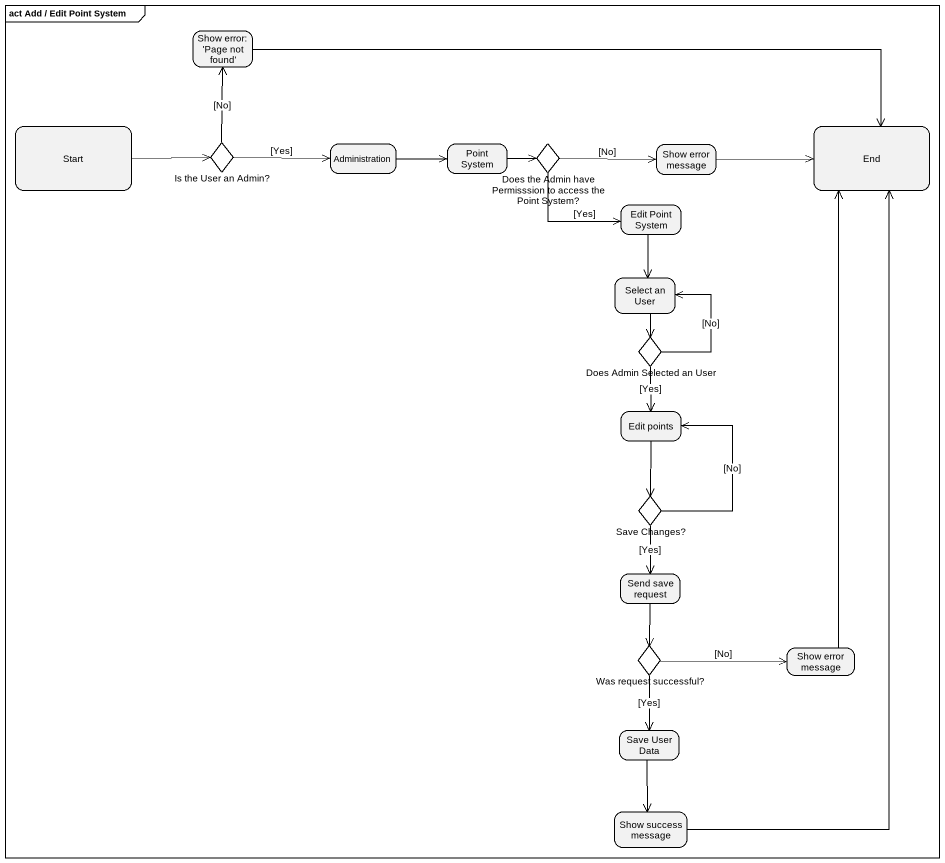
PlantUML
@startuml
mainframe act Add / Edit Point System
hide empty description
state "Show error: 'Page not found'" as Show_error_Page_not_found
state "Start" as Start_
state "End" as End_
state "Is the User an Admin?" as Is_the_User_an_Admin <<choice>>
state Administration
state "Point System" as Point_System
state "Does the Admin have Permisssion to access the Point System?" as Does_the_Admin_have <<choice>>
state "Show error message" as Show_error_message
state "Edit Point System" as Edit_Point_System
state "Select an User" as Select_an_User
state "Does Admin Selected an User" as Does_Admin_Selected_an_User <<choice>>
state "Edit points" as Edit_points
state "Save Changes?" as Save_Changes <<choice>>
state "Send save request" as Send_save_request
state "Was request successful?" as Was_request_successful <<choice>>
state "Show error message" as Show_error_message_2
state "Save User Data" as Save_User_Data
state "Show success message" as Show_success_message
Show_error_Page_not_found -right-> End_
Start_ -right-> Is_the_User_an_Admin
Is_the_User_an_Admin -up-> Show_error_Page_not_found : [No]
Is_the_User_an_Admin -right-> Administration : [Yes]
Administration -right-> Point_System
Point_System -right-> Does_the_Admin_have
Does_the_Admin_have -right-> Show_error_message : [No]
Does_the_Admin_have -right-> Edit_Point_System : [Yes]
Show_error_message -right-> End_
Edit_Point_System --> Select_an_User
Select_an_User --> Does_Admin_Selected_an_User
Does_Admin_Selected_an_User -up-> Select_an_User : [No]
Does_Admin_Selected_an_User --> Edit_points : [Yes]
Edit_points --> Save_Changes
Save_Changes -up-> Edit_points : [No]
Save_Changes --> Send_save_request : [Yes]
Send_save_request --> Was_request_successful
Was_request_successful -right-> Show_error_message_2 : [No]
Was_request_successful --> Save_User_Data : [Yes]
Show_error_message_2 -up-> End_
Save_User_Data --> Show_success_message
Show_success_message -up-> End_
@enduml
